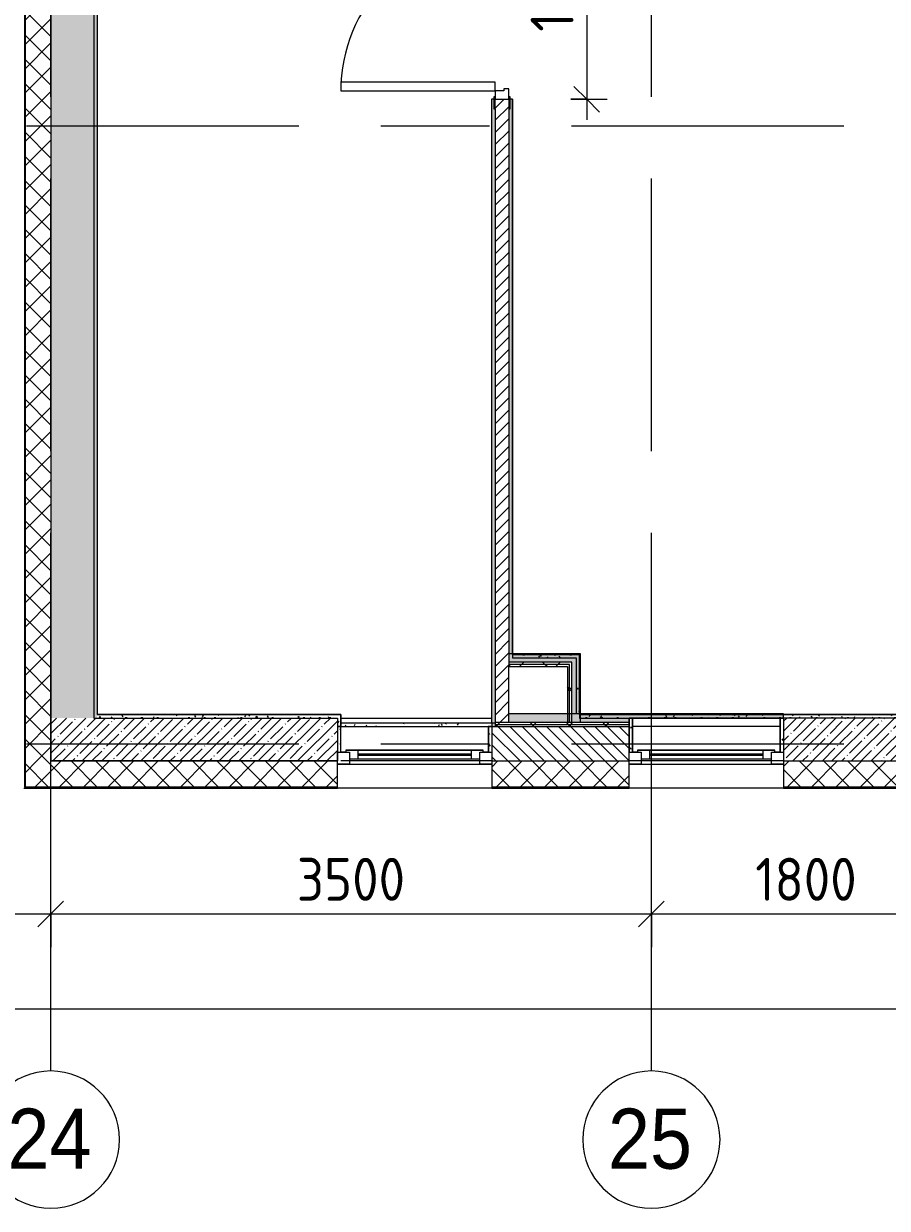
# Model space of a CAD drawing. Header units: millimetres. Extents: x 81632 to 272167, y -8553 to 29000.
# Drawn here: x 89202 to 94235, y -2706 to 4195 of the extents above; entities that cross this region are included whole.
import ezdxf

# ---------------------------------------------------------------- set-up
doc = ezdxf.new("R2010")
doc.units = ezdxf.units.MM
doc.linetypes.add('Осевая', pattern=[3175, 635, -476.25, 1587.5, -476.25])
for name, color, linetype, lineweight in [('A-ANNO-DIMS', 7, 'Continuous', 9), ('A-ANNO-DIMS-100', 7, 'Continuous', 9), ('A-GLAZ', 7, 'Continuous', 9), ('A-GLAZ-1', 7, 'Continuous', 13), ('A-WALL', 7, 'Continuous', 9), ('I-WALL', 7, 'Continuous', 9), ('S-COLS', 7, 'Continuous', 9), ('Оси', 7, 'Continuous', 9), ('Оси-1', 7, 'Continuous', 20), ('Оси-2', 7, 'Осевая', 9)]:
    doc.layers.add(name, color=color, linetype=linetype, lineweight=lineweight)
for name, color, linetype, lineweight, true_color in [('A-DOOR-1', 1, 'Continuous', 9, 0xff0000), ('A-DOOR-2', 1, 'Continuous', 13, 0xff0000), ('A-DOOR-FRAM-1', 1, 'Continuous', 13, 0xff0000), ('A-WALL-1', 7, 'Continuous', 9, 0x3c3c3c), ('A-WALL-FNSH-1', 7, 'Continuous', 9, 0x3c3c3c)]:
    doc.layers.add(name, color=color, linetype=linetype, lineweight=lineweight, true_color=true_color)
doc.styles.add('Arial', font='arial.ttf', dxfattribs={"width": 0.9, "height": 350})
doc.styles.add('ISOCPEUR', font='isocpeur.ttf', dxfattribs={"width": 0.9, "height": 250})
doc.dimstyles.new('ISO-2_5_0_9К_БОЛЬШОЙ', dxfattribs={"dimscale": 304.8, "dimtxt": 248.995294, "dimasz": 0.492126, "dimexe": 0.393701, "dimexo": 0.984252, "dimgap": 0, "dimtad": 1, "dimdec": 0, "dimrnd": 10, "dimzin": 0, "dimdsep": 46, "dimtxsty": 'ISOCPEUR', "dimblk1": 'OBLIQUE', "dimblk2": 'OBLIQUE', "dimsah": 1, "dimcen": 0.09, "dimdle": 0.393701, "dimazin": 0, "dimtfac": 1, "dimtdec": 4, "dimtix": 1, "dimtmove": 0, "dimatfit": 3, "dimfxl": 1, "dimtvp": 1, "dimtolj": 1, "dimtzin": 0, "dimarcsym": 2})
pattern_1 = [(45, (0, 0), (-70.71068, 70.71068), []), (135, (0, 0), (-70.71068, -70.71068), [])]
pattern_2 = [(45, (0, 0), (-57.024626, 57.024626), []), (45, (57.025, 0), (-57.024626, 57.024626), [100.806, -20.161, 3.353, -16.808])]
pattern_3 = [(0, (0, 0), (121.92, 30.48), [10.058, -81.382, 10.058, -81.382, -487.68]), (0, (0, 0), (121.92, 30.48), [-182.88, 10.058, -172.822, 10.058, -81.382, -213.36]), (0, (0, 0), (121.92, 30.48), [-457.2, 10.058, -50.902, 10.058, -142.342]), (120, (45.72, 15.24), (-87.356454, 90.345817), [10.058, -81.382, 10.058, -81.382, -487.68]), (120, (45.72, 15.24), (-87.356454, 90.345817), [-182.88, 10.058, -172.822, 10.058, -81.382, -213.36]), (120, (45.72, 15.24), (-87.356454, 90.345817), [-457.2, 10.058, -50.902, 10.058, -142.342]), (240, (60.96, 76.2), (-34.563546, -120.825817), [10.058, -81.382, 10.058, -81.382, -487.68]), (240, (60.96, 76.2), (-34.563546, -120.825817), [-182.88, 10.058, -172.822, 10.058, -81.382, -213.36]), (240, (60.96, 76.2), (-34.563546, -120.825817), [-457.2, 10.058, -50.902, 10.058, -142.342])]
pattern_4 = [(45, (0, 0), (-106.06602, 106.06602), []), (135, (0, 0), (-106.06602, -106.06602), [])]

# ---------------------------------------------------------------- blocks, each defined once
blk = doc.blocks.new('120_Окно_СКБ_1Ст - 120_Окно_СКБ_1Ст 900х2500_h_ с форточкой-V2-План заполнения и маркировки дверных проемов 2 этажа в осях 23-33')
at = {"layer": 'A-GLAZ'}
for p, q in [((450, -57), (-450, -57)), ((-430, -127), (-400, -127)), ((-330, -107), (330, -107)), ((330, -117), (-330, -117)), ((400, -127), (430, -127))]:
    blk.add_line(p, q, dxfattribs=at)
at = {"layer": 'A-GLAZ-1'}
for p, q in [((-450, -127), (-450, -57)), ((-450, -57), (-380, -57)), ((-380, -57), (-380, -127)), ((380, -127), (380, -57)), ((380, -57), (450, -57)), ((450, -57), (450, -127)), ((-380, -127), (-450, -127)), ((-380, -127), (-400, -127)), ((-400, -127), (-400, -137)), ((-400, -137), (400, -137)), ((400, -137), (-400, -137)), ((380, -87), (-380, -87)), ((-380, -87), (-380, -127)), ((-330, -137), (-330, -87)), ((330, -137), (330, -87)), ((380, -127), (380, -87)), ((450, -127), (380, -127)), ((400, -127), (380, -127)), ((400, -137), (400, -127))]:
    blk.add_line(p, q, dxfattribs=at)
blk = doc.blocks.new('110_Дверь_СКБ_2Ст - Д-5_п_ Из игровой в коридор-32215844-План заполнения и маркировки дверных проемов 2 этажа в осях 23-33')
at = {"layer": 'A-DOOR-1'}
for centre, radius, start, end in [((-637.5, 40), 900, 0, 90), ((662.5, 40), 400, 90, 180)]:
    blk.add_arc(centre, radius, start, end, dxfattribs=at)
at = {"layer": 'A-DOOR-2'}
for p, q in [((-637.5, 940), (-637.5, 40)), ((-587.5, 940), (-637.5, 940)), ((-587.5, 40), (-587.5, 940)), ((662.5, 440), (612.5, 440)), ((612.5, 440), (612.5, 40)), ((662.5, 40), (662.5, 440)), ((-637.5, 40), (-587.5, 40)), ((612.5, 40), (662.5, 40))]:
    blk.add_line(p, q, dxfattribs=at)
at = {"layer": 'A-DOOR-FRAM-1'}
for p, q in [((-672.5, 48), (-742.5, 48)), ((-742.5, 48), (-742.5, 40)), ((-742.5, 40), (-672.5, 40)), ((-637.5, 40), (-687.5, 40)), ((-687.5, 40), (-687.5, -40)), ((-672.5, 40), (-672.5, 48)), ((-637.5, -10), (-637.5, 40)), ((662.5, 40), (662.5, -10)), ((712.5, 40), (662.5, 40)), ((767.5, 48), (697.5, 48)), ((697.5, 48), (697.5, 40)), ((697.5, 40), (767.5, 40)), ((712.5, -40), (712.5, 40)), ((767.5, 40), (767.5, 48)), ((-672.5, -40), (-742.5, -40)), ((-742.5, -40), (-742.5, -48)), ((-742.5, -48), (-672.5, -48)), ((-672.5, -39), (-687.5, -39)), ((-687.5, -39), (-687.5, -40)), ((-687.5, -40), (-627.5, -40)), ((-687.5, -40), (-672.5, -40)), ((-672.5, -40), (-672.5, -39)), ((-672.5, -48), (-672.5, -40)), ((-627.5, -10), (-637.5, -10)), ((-627.5, -40), (-627.5, -10)), ((662.5, -10), (652.5, -10)), ((652.5, -10), (652.5, -40)), ((652.5, -40), (712.5, -40)), ((712.5, -39), (697.5, -39)), ((697.5, -39), (697.5, -40)), ((697.5, -40), (712.5, -40)), ((767.5, -40), (697.5, -40)), ((697.5, -40), (697.5, -48)), ((697.5, -48), (767.5, -48)), ((712.5, -40), (712.5, -39)), ((767.5, -48), (767.5, -40))]:
    blk.add_line(p, q, dxfattribs=at)
blk = doc.blocks.new('BSC_Колонна _Прямоугольная - 250х900-V5-План заполнения и маркировки дверных проемов 2 этажа в осях 23-33')
at = {"layer": 'S-COLS'}
h = blk.add_hatch(dxfattribs=at)
h.set_pattern_fill('FP_13', color=256, style=0, pattern_type=2)
h.set_pattern_definition([(45, (-94080, -25), (-57.024626, 57.024626), []), (45, (-94022.975, -25), (-57.024626, 57.024626), [100.806, -20.161, 3.353, -16.808])])
h.paths.add_polyline_path([(-450, -125), (450, -125), (450, 125), (-450, 125)])
for p, q in [((450, 125), (-450, 125)), ((-450, 125), (-450, -125)), ((450, -125), (450, 125)), ((-450, -125), (450, -125))]:
    blk.add_line(p, q, dxfattribs=at)
blk = doc.blocks.new('Ось сетки - D8-29747960-План заполнения и маркировки дверных проемов 2 этажа в осях 23-33')
at = {"layer": 'Оси-1'}
for start, end in [(360, 180), (180, 360)]:
    blk.add_arc((0, 0), 4, start, end, dxfattribs=at)
blk = doc.blocks.new('DIMBLOCK15-План заполнения и маркировки дверных проемов 2 этажа в осях 23-33')
at = {"layer": 'A-ANNO-DIMS-100'}
for p, q in [((84860, -1185.1), (84860, -871.1)), ((89360, -1185.1), (89360, -871.1)), ((84860, -991.1), (89360, -991.1)), ((84860, -991.1), (84860, -1185.1)), ((89360, -991.1), (89360, -1185.1))]:
    blk.add_line(p, q, dxfattribs=at)
at = {"layer": 'A-ANNO-DIMS-100', "lineweight": 20}
for p, q in [((84860, -991.1), (84935, -916.1)), ((89360, -991.1), (89435, -916.1)), ((84860, -991.1), (84785, -1066.1)), ((89360, -991.1), (89285, -1066.1))]:
    blk.add_line(p, q, dxfattribs=at)
at = {"layer": 'A-ANNO-DIMS-100', "color": 0, "insert": (86782, -664.5), "char_height": 250, "width": 787.208, "attachment_point": 1, "line_spacing_factor": 1.149209, "style": 'ISOCPEUR'}
blk.add_mtext('4500', dxfattribs=at)
blk = doc.blocks.new('_Oblique')
at = {"color": 0, "linetype": 'ByBlock', "lineweight": -2}
blk.add_line((-0.5, -0.5), (0.5, 0.5), dxfattribs=at)
blk = doc.blocks.new('DIMBLOCK16-План заполнения и маркировки дверных проемов 2 этажа в осях 23-33')
at = {"layer": 'A-ANNO-DIMS-100'}
for p, q in [((89360, -1185.1), (89360, -871.1)), ((92860, -1185.1), (92860, -871.1)), ((89360, -991.1), (92860, -991.1)), ((89360, -991.1), (89360, -1185.1)), ((92860, -991.1), (92860, -1185.1))]:
    blk.add_line(p, q, dxfattribs=at)
at = {"layer": 'A-ANNO-DIMS-100', "lineweight": 20}
for p, q in [((89360, -991.1), (89435, -916.1)), ((92860, -991.1), (92935, -916.1)), ((89360, -991.1), (89285, -1066.1)), ((92860, -991.1), (92785, -1066.1))]:
    blk.add_line(p, q, dxfattribs=at)
at = {"layer": 'A-ANNO-DIMS-100', "color": 0, "insert": (90794, -664.5), "char_height": 250, "width": 758.478, "attachment_point": 1, "line_spacing_factor": 1.149209, "style": 'ISOCPEUR'}
blk.add_mtext('3500', dxfattribs=at)
blk = doc.blocks.new('DIMBLOCK17-План заполнения и маркировки дверных проемов 2 этажа в осях 23-33')
at = {"layer": 'A-ANNO-DIMS-100'}
for p, q in [((92860, -1185.1), (92860, -871.1)), ((94660, -1185.1), (94660, -871.1)), ((92860, -991.1), (94660, -991.1)), ((92860, -991.1), (92860, -1185.1)), ((94660, -991.1), (94660, -1185.1))]:
    blk.add_line(p, q, dxfattribs=at)
at = {"layer": 'A-ANNO-DIMS-100', "lineweight": 20}
for p, q in [((92860, -991.1), (92935, -916.1)), ((94660, -991.1), (94735, -916.1)), ((92860, -991.1), (92785, -1066.1)), ((94660, -991.1), (94585, -1066.1))]:
    blk.add_line(p, q, dxfattribs=at)
at = {"layer": 'A-ANNO-DIMS-100', "color": 0, "insert": (93465.5, -664.5), "char_height": 250, "width": 706.764, "attachment_point": 1, "line_spacing_factor": 1.149209, "style": 'ISOCPEUR'}
blk.add_mtext('1800', dxfattribs=at)
blk = doc.blocks.new('DIMBLOCK46-План заполнения и маркировки дверных проемов 2 этажа в осях 23-33')
at = {"layer": 'A-ANNO-DIMS-100'}
for p, q in [((84560, -1737.9), (84560, -1424)), ((125010, -1737.9), (125010, -1424)), ((84440, -1544), (125130, -1544)), ((84560, -1544), (84560, -1737.9)), ((125010, -1544), (125010, -1737.9))]:
    blk.add_line(p, q, dxfattribs=at)
at = {"layer": 'A-ANNO-DIMS-100', "lineweight": 20}
for p, q in [((84560, -1544), (84635, -1469)), ((125010, -1544), (125085, -1469)), ((84560, -1544), (84485, -1619)), ((125010, -1544), (124935, -1619))]:
    blk.add_line(p, q, dxfattribs=at)
at = {"layer": 'A-ANNO-DIMS-100', "color": 0, "insert": (104366, -1217.4), "char_height": 250, "width": 1005.558, "attachment_point": 1, "line_spacing_factor": 1.149209, "style": 'ISOCPEUR'}
blk.add_mtext('40450', dxfattribs=at)
blk = doc.blocks.new('DIMBLOCK51-План заполнения и маркировки дверных проемов 2 этажа в осях 23-33')
at = {"layer": 'A-ANNO-DIMS-100'}
for p, q in [((92483.1, 5275), (92483.1, 3635)), ((92390, 5155), (92603.1, 5155)), ((92483.1, 5155), (92390, 5155)), ((92390, 3755), (92603.1, 3755)), ((92483.1, 3755), (92390, 3755))]:
    blk.add_line(p, q, dxfattribs=at)
at = {"layer": 'A-ANNO-DIMS-100', "lineweight": 20}
for p, q in [((92483.1, 5155), (92408.1, 5230)), ((92483.1, 5155), (92558.1, 5080)), ((92483.1, 3755), (92408.1, 3830)), ((92483.1, 3755), (92558.1, 3680))]:
    blk.add_line(p, q, dxfattribs=at)
at = {"layer": 'A-ANNO-DIMS-100', "color": 0, "insert": (92156.5, 4148.5), "char_height": 250, "width": 735.494, "attachment_point": 1, "rotation": 90, "line_spacing_factor": 1.149209, "style": 'ISOCPEUR'}
blk.add_mtext('1400', dxfattribs=at)

msp = doc.modelspace()

# ---------------------------------------------------------------- hatches: boundary and pattern name
at = {"layer": 'A-WALL'}
h = msp.add_hatch(dxfattribs=at)
h.set_pattern_fill('FP_1', color=256, style=0, pattern_type=2)
h.set_pattern_definition(pattern_1)
h.paths.add_polyline_path([(89210, -100), (89360, -100), (89360, 10502), (89210, 10502), (89210, 3161.7)])
h = msp.add_hatch(dxfattribs=at)
h.set_pattern_fill('FP_3', color=256, style=0, pattern_type=2)
h.set_pattern_definition([(135, (0, 0), (-35.35534, -35.35534), [])])
h.paths.add_polyline_path([(122030, -100), (122830, -100), (122830, 100), (122030, 100)])
h.paths.add_polyline_path([(119330, -100), (119330, 100), (118830, 100), (118830, -100)])
h.paths.add_polyline_path([(113680, -100), (113680, 100), (113430, 100), (113430, -100)])
h.paths.add_polyline_path([(115630, -100), (115630, 100), (114580, 100), (114580, -100), (115091.5, -100)])
h.paths.add_polyline_path([(110005.5, -100), (110230, -100), (110230, 100), (108930, 100), (108930, -100)])
h.paths.add_polyline_path([(103780, -100), (104830, -100), (104830, 100), (103780, 100)])
h.paths.add_polyline_path([(102880, -100), (102880, 100), (102630, 100), (102630, -100)])
h.paths.add_polyline_path([(100830, -100), (101730, -100), (101730, 100), (100830, 100)])
h.paths.add_polyline_path([(99030, -100), (99030, 100), (95680, 100), (95680, -100), (97290.5, -100)])
h.paths.add_polyline_path([(94780, -100), (94780, 100), (94530, 100), (94530, -100), (94747.5, -100)])
h.paths.add_polyline_path([(92730, -100), (92730, 100), (91930, 100), (91930, -100), (92204.5, -100)])
h = msp.add_hatch(dxfattribs=at)
h.set_pattern_fill('FP_1', color=256, style=0, pattern_type=2)
h.set_pattern_definition(pattern_1)
h.paths.add_polyline_path([(125080, -250), (125080, -100), (123730, -100), (123730, -250), (123991.9, -250)])
h.paths.add_polyline_path([(122830, -250), (122830, -100), (122030, -100), (122030, -250), (122720.4, -250)])
h.paths.add_polyline_path([(121130, -250), (121130, -100), (120230, -100), (120230, -250), (120813.2, -250)])
h.paths.add_polyline_path([(117930, -250), (119330, -250), (119330, -100), (117930, -100)])
h.paths.add_polyline_path([(115091.5, -250), (115630, -250), (115630, -100), (114580, -100), (114580, -250)])
h.paths.add_polyline_path([(112548.5, -250), (113680, -250), (113680, -100), (112530, -100), (112530, -250)])
h.paths.add_polyline_path([(110230, -250), (110230, -100), (108930, -100), (108930, -250), (110005.5, -250)])
h.paths.add_polyline_path([(107130, -250), (108030, -250), (108030, -100), (107130, -100)])
h.paths.add_polyline_path([(104830, -250), (104830, -100), (103780, -100), (103780, -250)])
h.paths.add_polyline_path([(102880, -250), (102880, -100), (100830, -100), (100830, -250), (102376.5, -250)])
h.paths.add_polyline_path([(99030, -250), (99930, -250), (99930, -100), (95680, -100), (95680, -250), (97290.5, -250)])
h.paths.add_polyline_path([(93630, -250), (94780, -250), (94780, -100), (93630, -100)])
h.paths.add_polyline_path([(91930, -250), (92730, -250), (92730, -100), (91930, -100)])
h.paths.add_polyline_path([(90933, -250), (91030, -250), (91030, -100), (89210, -100), (89210, -250), (89661.5, -250)])
at = {"layer": 'I-WALL'}
h = msp.add_hatch(dxfattribs=at)
h.set_pattern_fill('FP_38', color=256, style=0, pattern_type=2)
h.set_pattern_definition(pattern_3)
h.paths.add_polyline_path([(89630, 150), (89630, 10380), (89610, 10380), (89610, 150)])
h = msp.add_hatch(dxfattribs=at)
h.set_pattern_fill('FP_38', color=256, style=0, pattern_type=2)
h.set_pattern_definition(pattern_3)
h.paths.add_polyline_path([(91930, 100), (91950, 100), (91950, 3700), (91942, 3700), (91942, 3755), (91930, 3755), (91930, 120)])
h.paths.add_polyline_path([(91930, 5155), (91942, 5155), (91942, 5210), (91950, 5210), (91950, 10380), (91930, 10379), (91930, 5175)])
h = msp.add_hatch(dxfattribs=at)
h.set_pattern_fill('FP_5', color=256, style=0, pattern_type=2)
h.set_pattern_definition([(45, (0, 0), (-35.35534, 35.35534), [])])
h.paths.add_polyline_path([(92030, 125), (92029, 3755), (91950, 3755), (91950, 125)])
h.paths.add_polyline_path([(91950, 5155), (92030, 5155), (92030, 10400), (91950, 10400), (91950, 5210)])
h = msp.add_hatch(dxfattribs=at)
h.set_pattern_fill('FP_2', color=256, style=0, pattern_type=2)
h.set_pattern_definition(pattern_2)
h.paths.add_polyline_path([(89610, 150), (89610, 7700), (89360, 7700), (89360, 150)])
h = msp.add_hatch(dxfattribs=at)
h.set_pattern_fill('FP_38', color=256, style=0, pattern_type=2)
h.set_pattern_definition(pattern_3)
h.paths.add_polyline_path([(92050, 525), (92050, 3755), (92038, 3755), (92038, 3700), (92030, 3700), (92030, 525)])
h.paths.add_polyline_path([(92050, 5155), (92050, 6600), (92030, 6600), (92030.8, 5210), (92038, 5210), (92038, 5155)])
for points in [[(92396, 475), (92446, 475), (92446, 525), (92030, 525), (92030, 475), (92204.5, 475)], [(92446, 125), (92446, 475), (92396, 475), (92396, 125)], [(92030, 125), (92730, 125), (92730, 150), (93630, 150), (93630, 175), (92030, 175), (92030, 134)]]:
    msp.add_hatch(color=256, dxfattribs=at).paths.add_polyline_path(points)
h = msp.add_hatch(dxfattribs=at)
h.set_pattern_fill('FP_38', color=256, style=0, pattern_type=2)
h.set_pattern_definition(pattern_3)
h.paths.add_polyline_path([(92421, 500), (92441, 500), (92441, 520), (92050, 520), (92050, 500), (92204.5, 500)])
h = msp.add_hatch(dxfattribs=at)
h.set_pattern_fill('FP_38', color=256, style=0, pattern_type=2)
h.set_pattern_definition(pattern_3)
h.paths.add_polyline_path([(92441, 175), (92441, 500), (92421, 500), (92421, 175)])
h = msp.add_hatch(dxfattribs=at)
h.set_pattern_fill('FP_39', color=256, style=0, pattern_type=2)
h.set_pattern_definition(pattern_4)
h.paths.add_polyline_path([(92383.5, 462.5), (92396, 462.5), (92396, 475), (92030, 475), (92030, 462.5), (92204.5, 462.5)])
h = msp.add_hatch(dxfattribs=at)
h.set_pattern_fill('FP_39', color=256, style=0, pattern_type=2)
h.set_pattern_definition(pattern_4)
h.paths.add_polyline_path([(92371, 450), (92383.5, 450), (92383.5, 462.5), (92030, 462.5), (92030, 450), (92204.5, 450)])
h = msp.add_hatch(dxfattribs=at)
h.set_pattern_fill('FP_39', color=256, style=0, pattern_type=2)
h.set_pattern_definition(pattern_4)
h.paths.add_polyline_path([(92383.5, 125), (92383.5, 450), (92371, 450), (92371, 125)])
h = msp.add_hatch(dxfattribs=at)
h.set_pattern_fill('FP_39', color=256, style=0, pattern_type=2)
h.set_pattern_definition(pattern_4)
h.paths.add_polyline_path([(92383.5, 125), (92396, 125), (92396, 462.5), (92383.5, 462.5), (92383.5, 134)])
h = msp.add_hatch(dxfattribs=at)
h.set_pattern_fill('FP_2', color=256, style=0, pattern_type=2)
h.set_pattern_definition(pattern_2)
h.paths.add_polyline_path([(91030, -100), (91030, 150), (89360, 150), (89360, -100), (90933, -100)])
h = msp.add_hatch(dxfattribs=at)
h.set_pattern_fill('FP_38', color=256, style=0, pattern_type=2)
h.set_pattern_definition(pattern_3)
h.paths.add_polyline_path([(91030, 150), (91030, 170), (89630, 170), (89630, 150), (90933, 150)])
h = msp.add_hatch(dxfattribs=at)
h.set_pattern_fill('FP_38', color=256, style=0, pattern_type=2)
h.set_pattern_definition(pattern_3)
h.paths.add_polyline_path([(91030, 100), (91050, 100), (91050, 170), (91030, 170), (91030, 150)])
h = msp.add_hatch(dxfattribs=at)
h.set_pattern_fill('FP_38', color=256, style=0, pattern_type=2)
h.set_pattern_definition(pattern_3)
h.paths.add_polyline_path([(94530, 150), (94530, 170), (92441, 170), (92441, 150), (93630, 150)])
h = msp.add_hatch(dxfattribs=at)
h.set_pattern_fill('FP_38', color=256, style=0, pattern_type=2)
h.set_pattern_definition(pattern_3)
h.paths.add_polyline_path([(92750, -48), (92750, 150), (92730, 150), (92730, -48)])
h = msp.add_hatch(dxfattribs=at)
h.set_pattern_fill('FP_38', color=256, style=0, pattern_type=2)
h.set_pattern_definition(pattern_3)
h.paths.add_polyline_path([(93630, -48), (93630, 150), (93610, 150), (93610, -48)])
h = msp.add_hatch(dxfattribs=at)
h.set_pattern_fill('FP_38', color=256, style=0, pattern_type=2)
h.set_pattern_definition(pattern_3)
h.paths.add_polyline_path([(91050, -48), (91050, 100), (91030, 100), (91030, -48)])
h = msp.add_hatch(dxfattribs=at)
h.set_pattern_fill('FP_38', color=256, style=0, pattern_type=2)
h.set_pattern_definition(pattern_3)
h.paths.add_polyline_path([(91886.6, 100), (91950, 100), (91950, 120), (91050, 120), (91050, 100), (91568.8, 100)])
h = msp.add_hatch(dxfattribs=at)
h.set_pattern_fill('FP_38', color=256, style=0, pattern_type=2)
h.set_pattern_definition(pattern_3)
h.paths.add_polyline_path([(91930, -48), (91930, 100), (91910, 100), (91910, -48)])
h = msp.add_hatch(dxfattribs=at)
h.set_pattern_fill('FP_39', color=256, style=0, pattern_type=2)
h.set_pattern_definition(pattern_4)
h.paths.add_polyline_path([(92730, 112.5), (92730, 125), (91950, 125), (91950, 112.5), (92204.5, 112.5)])
h = msp.add_hatch(dxfattribs=at)
h.set_pattern_fill('FP_39', color=256, style=0, pattern_type=2)
h.set_pattern_definition(pattern_4)
h.paths.add_polyline_path([(92730, 100), (92730, 112.5), (91950, 112.5), (91950, 100), (92204.5, 100)])

# ---------------------------------------------------------------- linework, layer by layer
at = {"layer": 'A-WALL'}
for p, q in [((89630, 10380), (89630, 170)), ((89207, 10247), (89207, -253)), ((89210, 10250), (89210, -250)), ((91950, 3700), (91950, 100)), ((92030, 3700), (92030, 462.5)), ((92396, 475), (92030, 475)), ((92383.5, 462.5), (92030, 462.5)), ((92030, 125), (92030, 450)), ((92383.5, 125), (92383.5, 462.5)), ((92396, 125), (92396, 475)), ((89610, 150), (91030, 150)), ((92441, 170), (94530, 170)), ((91930, 100), (92730, 100)), ((91950, 125), (92730, 125)), ((91950, 112.5), (92730, 112.5)), ((91930, -100), (92730, -100)), ((91930, -100), (92730, -100)), ((89207, -253), (91030, -253)), ((89210, -250), (91030, -250)), ((91930, -258), (91030, -258)), ((91930, -250), (92730, -250)), ((91930, -253), (92730, -253)), ((93630, -258), (92730, -258)), ((93630, -250), (94780, -250)), ((93630, -253), (94780, -253))]:
    msp.add_line(p, q, dxfattribs=at)
at = {"layer": 'A-WALL-1'}
for p, q in [((89360, 10620), (89360, -100)), ((89610, 10600), (89610, 150)), ((91942, 3755), (91930, 3755)), ((92050, 3755), (92038, 3755)), ((92446, 525), (92030, 525)), ((92050, 520), (92050, 500)), ((92050, 500), (92421, 500)), ((92421, 500), (92421, 175)), ((92446, 125), (92446, 525)), ((92030, 462.5), (92030, 450)), ((92030, 450), (92371, 450)), ((92371, 450), (92371, 125)), ((89631, 170), (89630, 170)), ((91030, 150), (91030, -100)), ((93630, 175), (92030, 175)), ((92441, 170), (92441, 150)), ((92441, 150), (93630, 150)), ((92730, -250), (92730, 150)), ((93630, 150), (92730, 150)), ((92730, 150), (92730, -48)), ((92750, -48), (92750, 150)), ((93610, 150), (93610, -48)), ((93630, 150), (93630, 175)), ((91030, 100), (91930, 100)), ((91050, 100), (91030, 100)), ((91030, 100), (91030, -48)), ((91950, 120), (91050, 120)), ((91050, -48), (91050, 100)), ((91930, 100), (91910, 100)), ((91910, 100), (91910, -48)), ((91930, 121), (91930, 100)), ((91930, 100), (91930, -250)), ((91030, -48), (91050, -48)), ((91910, -48), (91930, -48)), ((92730, -48), (92750, -48)), ((93610, -48), (93630, -48)), ((91030, -100), (89360, -100)), ((89360, -100), (91030, -100)), ((91030, -250), (91030, -100)), ((93630, -100), (93630, -250))]:
    msp.add_line(p, q, dxfattribs=at)
at = {"layer": 'A-WALL-FNSH-1'}
for p, q in [((89631, 10379), (89631, 170)), ((91930, 3755), (91929, 3755)), ((91929, 3755), (91929, 121)), ((91930, 121), (91930, 3755)), ((92050, 3755), (92050, 520)), ((92051, 3755), (92050, 3755)), ((92051, 520), (92051, 3755)), ((92442, 521), (92050, 521)), ((92050, 520), (92441, 520)), ((92441, 520), (92441, 170)), ((92442, 171), (92442, 521)), ((91051, 171), (89631, 171)), ((89631, 170), (91050, 170)), ((91050, 170), (91050, 100)), ((91051, 121), (91051, 171)), ((94530, 171), (92442, 171)), ((92751, -48), (92751, 150)), ((93609, 150), (93609, -48)), ((91051, 100), (91050, 100)), ((91929, 121), (91051, 121)), ((91051, 100), (91051, 120)), ((91051, -48), (91051, 100)), ((91910, 100), (91909, 100)), ((91909, 100), (91909, -48)), ((91050, -48), (91051, -48)), ((91909, -48), (91910, -48)), ((92750, -48), (92751, -48)), ((93609, -48), (93610, -48)), ((89202, -258), (91030, -258)), ((91030, -258), (91030, -250)), ((91930, -250), (91930, -258)), ((91930, -258), (92730, -258)), ((92730, -258), (92730, -250)), ((93630, -250), (93630, -258)), ((93630, -258), (94780, -258))]:
    msp.add_line(p, q, dxfattribs=at)
at = {"layer": 'I-WALL'}
for p, q in [((91051, 150), (91929, 150)), ((93610, 100), (92750, 100)), ((91930, -100), (91050, -100)), ((93630, -100), (92730, -100))]:
    msp.add_line(p, q, dxfattribs=at)
at = {"layer": 'Оси'}
for p, q in [((89360, -1906.3), (89360, 593.7)), ((92860, -1906.3), (92860, 593.7))]:
    msp.add_line(p, q, dxfattribs=at)
at = {"layer": 'Оси-2'}
for p, q in [((89360, 593.7), (89360, 19415.1)), ((92860, 593.7), (92860, 19415.1)), ((84932.5, 3600), (122760, 3600)), ((84932.5, 0), (122760, 0))]:
    msp.add_line(p, q, dxfattribs=at)

# ---------------------------------------------------------------- block references
at = {"layer": 'A-DOOR-1', "rotation": 89.99999999999991}
msp.add_blockref('110_Дверь_СКБ_2Ст - Д-5_п_ Из игровой в коридор-32215844-План заполнения и маркировки дверных проемов 2 этажа в осях 23-33', (91990, 4442.5), dxfattribs=at)
at = {"layer": 'A-GLAZ', "rotation": 180}
for p in [(91480, -175), (93180, -175)]:
    msp.add_blockref('120_Окно_СКБ_1Ст - 120_Окно_СКБ_1Ст 900х2500_h_ с форточкой-V2-План заполнения и маркировки дверных проемов 2 этажа в осях 23-33', p, dxfattribs=at)
at = {"layer": 'S-COLS'}
msp.add_blockref('BSC_Колонна _Прямоугольная - 250х900-V5-План заполнения и маркировки дверных проемов 2 этажа в осях 23-33', (94080, 25), dxfattribs=at)
at = {"layer": 'Оси-1', "xscale": 99.99999999999993, "yscale": 99.99999999999993, "zscale": 99.99999999999993}
for p in [(89360, -2306.3), (92860, -2306.3)]:
    msp.add_blockref('Ось сетки - D8-29747960-План заполнения и маркировки дверных проемов 2 этажа в осях 23-33', p, dxfattribs=at)

# ---------------------------------------------------------------- texts
at = {"layer": 'Оси', "char_height": 350, "width": 606.076, "attachment_point": 1, "style": 'Arial'}
for s, insert in [('24', (89107.4, -2125.6)), ('25', (92607.4, -2125.6))]:
    msp.add_mtext(s, dxfattribs=dict(at, insert=insert))

# ---------------------------------------------------------------- dimensions: what is measured, and where the dimension line sits
at = {"layer": 'A-ANNO-DIMS'}
dim = msp.add_linear_dim(base=(92483.1, 3755), p1=(92090, 5155), p2=(92090, 3755), angle=90, dimstyle='ISO-2_5_0_9К_БОЛЬШОЙ', override={"dimpost": '<>', "dimfxl": 1400}, dxfattribs=at)
dim.commit()
dim.dimension.update_dxf_attribs({"geometry": 'DIMBLOCK51-План заполнения и маркировки дверных проемов 2 этажа в осях 23-33', "text_midpoint": (92358.1, 4455)})
for base, p1, p2, override, picture, middle in [((89360, -991.1), (84860, -885.1), (89360, -885.1), {"dimpost": '<>', "dimfxl": 4500}, 'DIMBLOCK15-План заполнения и маркировки дверных проемов 2 этажа в осях 23-33', (87110, -866.1)), ((92860, -991.1), (89360, -885.1), (92860, -885.1), {"dimpost": '<>', "dimfxl": 3500}, 'DIMBLOCK16-План заполнения и маркировки дверных проемов 2 этажа в осях 23-33', (91110, -866.1)), ((94660, -991.1), (92860, -885.1), (94660, -885.1), {"dimpost": '<>', "dimfxl": 1800}, 'DIMBLOCK17-План заполнения и маркировки дверных проемов 2 этажа в осях 23-33', (93760, -866.1)), ((125010, -1544), (84560, -1437.9), (125010, -1437.9), {"dimpost": '<>', "dimfxl": 40450}, 'DIMBLOCK46-План заполнения и маркировки дверных проемов 2 этажа в осях 23-33', (104785, -1419))]:
    dim = msp.add_linear_dim(base=base, p1=p1, p2=p2, dimstyle='ISO-2_5_0_9К_БОЛЬШОЙ', override=override, dxfattribs=at)
    dim.commit()
    dim.dimension.update_dxf_attribs({"geometry": picture, "text_midpoint": middle})

doc.saveas('drawing.dxf')
